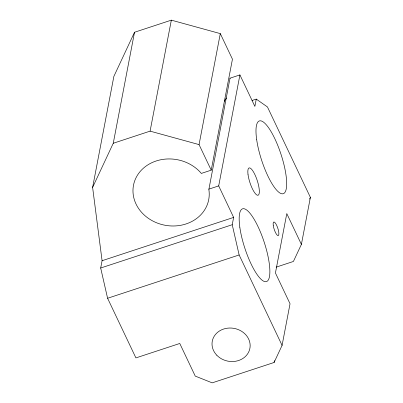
<?xml version="1.0" encoding="UTF-8"?>
<svg xmlns="http://www.w3.org/2000/svg" width="403" height="403" viewBox="0 0 403 403"><rect width="100%" height="100%" fill="white"/><g stroke="black" fill="none" stroke-linecap="round" stroke-linejoin="round"><path stroke-width="0.6" d="M301.399 244.379L286.785 213.595L275.425 272.982L290.039 303.766L282.08 345.391L274.08 362.483L212.2 382.85L195.248 376.1L179.763 343.477L135.912 357.909L107.591 298.265L100.685 268.015L102.08 260.711L92.614 187.405L113.863 76.404L134.516 32.265L171.335 20.15L220.3 33.61L232.445 59.186L211.217 170.162L201.314 173.421L201.122 173.164A38.295 33.343 10.8 0 0 138.738 173.3A38.295 33.343 10.8 0 0 163.225 224.874A38.295 33.343 10.8 0 0 208.86 189.46L230.012 78.187L239.916 74.923L254.867 106.402L256.263 99.103L267.451 106.956L310.386 197.379L301.399 244.379L293.404 261.466L276.146 267.144M92.614 187.405L113.263 143.267L134.516 32.265M113.263 143.267L150.092 131.141L171.335 20.15M211.217 170.162L199.057 144.601L220.3 33.61M282.08 345.391L239.14 254.968L232.234 224.718L233.634 217.413L218.693 185.899L239.916 74.923M274.08 362.483L274.433 360.645M309.59 199.092L310.386 197.379M252.077 100.478L256.263 99.103M208.789 189.163L218.693 185.899M102.08 260.711L233.634 217.413M100.685 268.015L232.234 224.718M107.591 298.265L239.14 254.968M150.092 131.141L199.057 144.601M230.012 78.187L230.083 78.484M226.426 98.025A38.295 33.343 10.8 0 1 224.249 101.249M239.815 227.186A38.295 10.13 71.8 0 0 265.703 281.712A38.295 10.13 71.8 0 0 258.066 226.698A38.295 10.13 71.8 0 0 239.815 227.186M256.625 139.307A38.295 10.13 71.8 0 0 282.513 193.828A38.295 10.13 71.8 0 0 274.876 138.813A38.295 10.13 71.8 0 0 256.625 139.307M273.254 225.423A7.178 1.899 71.8 0 0 278.105 235.649A7.178 1.899 71.8 0 0 276.675 225.332A7.178 1.899 71.8 0 0 273.254 225.423M247.991 174.182A14.362 3.798 71.8 0 0 257.557 195.259A14.362 3.798 71.8 0 0 255.225 175.31A14.362 3.798 71.8 0 0 247.991 174.182M216.749 355.179A19.148 16.669 10.8 0 0 249.14 350.983A19.148 16.669 10.8 0 0 227.368 328.193A19.148 16.669 10.8 0 0 216.749 355.179"/></g></svg>
